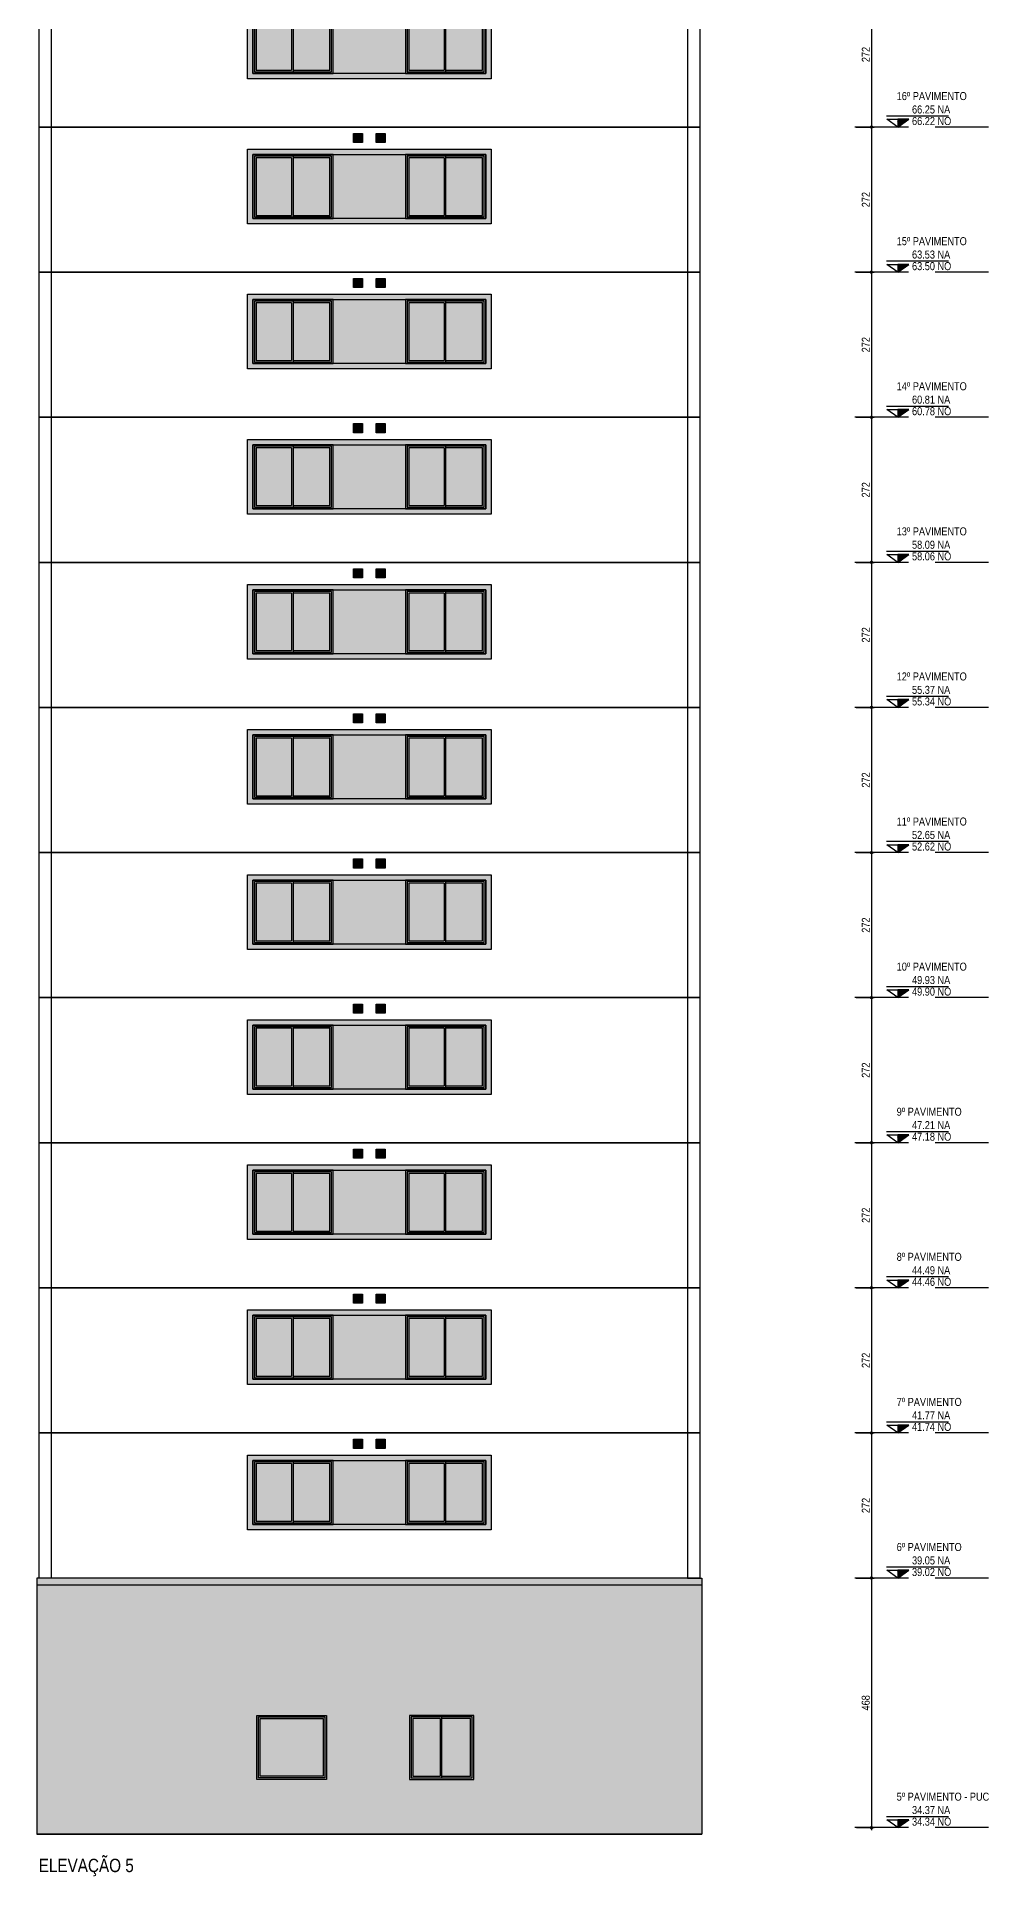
# Model space of a CAD drawing. Header units: metres. Extents: x -9138 to -7768, y 20 to 184.
# Drawn here: x -8382.46 to -8364.61, y 33.43 to 67.91 of the extents above; entities that cross this region are included whole.
import ezdxf
from ezdxf.enums import TextEntityAlignment as Align

# ---------------------------------------------------------------- set-up
doc = ezdxf.new("R2010")
doc.units = ezdxf.units.M
doc.linetypes.add('CTE ELEV$0$DASHEDX2', pattern=[1.5, 1, -0.5])
for name, color, linetype in [('ARQ-DIM EMBASAM', 2, 'Continuous'), ('CTE ELEV$0$ARQ- FRISO', 7, 'Continuous'), ('CTE ELEV$0$ARQ-AUX1', 1, 'Continuous'), ('CTE ELEV$0$ARQ-AUX3', 3, 'Continuous'), ('CTE ELEV$0$ARQ-CAX', 1, 'Continuous'), ('CTE ELEV$0$ARQ-DIM', 2, 'Continuous'), ('CTE ELEV$0$ARQ-PRJ', 7, 'CTE ELEV$0$DASHEDX2'), ('CTE ELEV$0$ARQ-SIM', 1, 'Continuous'), ('CTE ELEV$0$ARQ-TXT', 2, 'Continuous')]:
    doc.layers.add(name, color=color, linetype=linetype)
doc.layers.add('CTE ELEV$0$COR CINZA FECHADO', color=7, linetype='Continuous', true_color=0x56534e)
doc.layers.add('CTE ELEV$0$COR-CAIX', color=7, linetype='Continuous', true_color=0x45494e)
doc.styles.add('CTE ELEV$0$Adesa', font='ARIALN.TTF')
doc.dimstyles.new('CTE ELEV$0$ADESA 1-0050', dxfattribs={"dimtxt": 0.1, "dimasz": 0.1, "dimexe": 0.05, "dimexo": 0.05, "dimgap": 0.03, "dimtad": 1, "dimdec": 1, "dimlfac": 100, "dimzin": 12, "dimtxsty": 'CTE ELEV$0$Adesa', "dimblk": 'CTE ELEV$0$_DotSmall', "dimcen": 1, "dimdle": 0.05, "dimclrd": 1, "dimclre": 1, "dimclrt": 256, "dimazin": 3, "dimtm": 1e-09, "dimtfac": 1, "dimtdec": 1, "dimtmove": 1, "dimatfit": 0, "dimldrblk": 'CTE ELEV$0$_DotSmall', "dimfxl": 0.8, "dimtvp": 2, "dimtolj": 1, "dimtzin": 0, "dimarcsym": 0})

# ---------------------------------------------------------------- blocks, each defined once
blk = doc.blocks.new('CTE ELEV$0$V J 150x120')
at = {"layer": 'CTE ELEV$0$COR-CAIX'}
h = blk.add_hatch(color=256, dxfattribs=at)
h.dxf.hatch_style = 1
h.paths.add_polyline_path([(1.5, 1.2), (0, 1.2), (0, 0), (1.5, 0)])
h = blk.add_hatch(color=254, dxfattribs=at)
h.dxf.hatch_style = 1
h.paths.add_polyline_path([(0.72, 1.14), (0.06, 1.14), (0.06, 0.06), (0.72, 0.06)])
h.paths.add_polyline_path([(0.75, 0.06), (1.44, 0.06), (1.44, 1.14), (0.75, 1.14)])
for points in [[(1.5, 1.2), (0, 1.2), (0, 0), (1.5, 0)], [(1.47, 1.17), (0.03, 1.17), (0.03, 0.03), (1.47, 0.03)]]:
    blk.add_lwpolyline(points, close=True)
for points in [[(0.72, 1.14), (0.06, 1.14), (0.06, 0.06), (0.72, 0.06)], [(0.72, 1.14), (0.72, 0.06)], [(0.75, 1.17), (0.75, 0.03)], [(0.75, 0.06), (1.44, 0.06), (1.44, 1.14), (0.75, 1.14)]]:
    blk.add_lwpolyline(points)
blk = doc.blocks.new('CTE ELEV$0$vp vento kit')
at = {"layer": 'CTE ELEV$0$ARQ-CAX', "transparency": 33554687}
h = blk.add_hatch(dxfattribs=at)
h.set_pattern_fill('LINE', scale=0.01)
h.set_pattern_definition([(0, (8794.04869, -68.72711), (0, 0.03175), [])])
h.paths.add_polyline_path([(-0.16, 0.16), (-0.01, 0.16), (-0.01, 0.01), (-0.16, 0.01)])
at = {"layer": 'CTE ELEV$0$COR-CAIX', "transparency": 33554687}
h = blk.add_hatch(color=256, dxfattribs=at)
h.dxf.hatch_style = 1
h.paths.add_polyline_path([(-0.17, 0.17), (0, 0.17), (0, 0), (-0.17, 0)])
at = {"layer": 'CTE ELEV$0$ARQ-CAX'}
for points in [[(-0.17, 0.17), (0, 0.17), (0, 0), (-0.17, 0)], [(-0.16, 0.16), (-0.01, 0.16), (-0.01, 0.01), (-0.16, 0.01)]]:
    blk.add_lwpolyline(points, close=True, dxfattribs=at)
blk = doc.blocks.new('CTE ELEV$0$elev 2 tipo')
at = {"layer": 'CTE ELEV$0$COR CINZA FECHADO'}
h = blk.add_hatch(color=256, dxfattribs=at)
h.dxf.hatch_style = 1
h.paths.add_polyline_path([(8.24, 2.305), (3.68, 2.305), (3.68, 0.905), (8.24, 0.905)])
h.paths.add_polyline_path([(8.14, 2.205), (8.14, 1.005), (6.64, 1.005), (3.78, 1.005), (3.78, 2.205), (5.28, 2.205)], flags=16)
h.paths.add_polyline_path([(5.25, 2.175), (5.25, 1.035), (3.81, 1.035), (3.81, 2.175)], flags=0)
h.paths.add_polyline_path([(5.22, 2.145), (5.22, 1.065), (4.53, 1.065), (4.53, 2.145)], flags=0)
h.paths.add_polyline_path([(6.67, 2.175), (8.11, 2.175), (8.11, 1.035), (6.67, 1.035)], flags=0)
h.paths.add_polyline_path([(6.7, 2.145), (7.36, 2.145), (7.36, 1.065), (6.7, 1.065)], flags=0)
h.paths.add_polyline_path([(4.5, 2.145), (4.5, 1.065), (3.84, 1.065), (3.84, 2.145)], flags=0)
h.paths.add_polyline_path([(7.39, 2.145), (8.08, 2.145), (8.08, 1.065), (7.39, 1.065)], flags=0)
h = blk.add_hatch(color=256, dxfattribs=at)
h.dxf.hatch_style = 1
h.paths.add_polyline_path([(6.64, 2.205), (5.28, 2.205), (5.28, 1.005), (6.64, 1.005)])
at = {"layer": 'CTE ELEV$0$ARQ- FRISO', "elevation": 0}
blk.add_lwpolyline([(-0.23, 2.72), (12.15, 2.72)], dxfattribs=at)
at = {"layer": 'CTE ELEV$0$ARQ- FRISO'}
blk.add_lwpolyline([(12.15, 0), (-0.23, 0)], dxfattribs=at)
at = {"layer": 'CTE ELEV$0$ARQ-AUX1', "elevation": 0}
for points in [[(-0.23, 2.72), (-0.23, 0)], [(12.15, 2.72), (12.15, 0)]]:
    blk.add_lwpolyline(points, dxfattribs=at)
at = {"layer": 'CTE ELEV$0$ARQ-AUX3'}
for p, q in [((0, 2.72, 0), (0, 0, 0)), ((11.92, 2.72, 0), (11.92, 0, 0))]:
    blk.add_line(p, q, dxfattribs=at)
at = {"layer": 'CTE ELEV$0$COR CINZA FECHADO', "elevation": 0}
for points in [[(3.68, 2.305), (8.24, 2.305), (8.24, 0.905), (3.68, 0.905)], [(3.78, 2.205), (8.14, 2.205), (8.14, 1.005), (3.78, 1.005)]]:
    blk.add_lwpolyline(points, close=True, dxfattribs=at)
at = {"layer": 'CTE ELEV$0$ARQ-CAX'}
for name, p in [('CTE ELEV$0$vp vento kit', (5.832, 2.43, 0)), ('CTE ELEV$0$vp vento kit', (6.258, 2.43, 0)), ('CTE ELEV$0$V J 150x120', (3.78, 1.005, 0)), ('CTE ELEV$0$V J 150x120', (6.64, 1.005, 0))]:
    blk.add_blockref(name, p, dxfattribs=at)
blk = doc.blocks.new('CTE ELEV$0$V J 120x120')
at = {"layer": 'CTE ELEV$0$COR-CAIX', "transparency": 33554687}
h = blk.add_hatch(color=256, dxfattribs=at)
h.dxf.hatch_style = 1
h.paths.add_polyline_path([(1.2, 1.2), (0, 1.2), (0, 0), (1.2, 0)])
h = blk.add_hatch(color=254, dxfattribs=at)
h.dxf.hatch_style = 1
h.paths.add_polyline_path([(0.57, 1.14), (0.06, 1.14), (0.06, 0.06), (0.57, 0.06)])
h.paths.add_polyline_path([(1.14, 1.14), (0.6, 1.14), (0.6, 0.06), (1.14, 0.06)])
at = {"layer": 'CTE ELEV$0$ARQ-CAX'}
for points in [[(1.2, 1.2), (0, 1.2), (0, 0), (1.2, 0)], [(1.17, 1.17), (0.03, 1.17), (0.03, 0.03), (1.17, 0.03)]]:
    blk.add_lwpolyline(points, close=True, dxfattribs=at)
for points in [[(0.57, 1.14), (0.06, 1.14), (0.06, 0.06), (0.57, 0.06)], [(0.57, 1.14), (0.57, 0.06)], [(0.6, 1.17), (0.6, 0.03)], [(0.6, 0.06), (1.14, 0.06), (1.14, 1.14), (0.6, 1.14)]]:
    blk.add_lwpolyline(points, dxfattribs=at)
blk = doc.blocks.new('CTE ELEV$0$ELEV 4 PUC')
at = {"layer": 'CTE ELEV$0$COR CINZA FECHADO', "transparency": 33554687}
h = blk.add_hatch(color=254, dxfattribs=at)
h.dxf.hatch_style = 1
h.paths.add_polyline_path([(5.325, 2.17), (4.145, 2.17), (4.145, 1.09), (5.325, 1.09)])
at = {"layer": 'CTE ELEV$0$COR-CAIX', "transparency": 33554687}
h = blk.add_hatch(color=256, dxfattribs=at)
h.dxf.hatch_style = 1
h.paths.add_polyline_path([(4.085, 2.23), (5.385, 2.23), (5.385, 1.03), (4.085, 1.03)])
at = {"layer": 'CTE ELEV$0$ARQ-AUX3'}
for p, q in [((-0.04, 4.805, 0), (-0.04, 0, 0)), ((12.42, 4.805, 0), (12.42, 0, 0))]:
    blk.add_line(p, q, dxfattribs=at)
at = {"layer": 'CTE ELEV$0$ARQ-AUX3', "elevation": 0}
for points in [[(0.23, 4.805), (-0.04, 4.805)], [(12.15, 4.805), (12.42, 4.805)]]:
    blk.add_lwpolyline(points, dxfattribs=at)
at = {"layer": 'CTE ELEV$0$ARQ-CAX', "elevation": 0}
for points in [[(4.085, 2.23), (5.385, 2.23), (5.385, 1.03), (4.085, 1.03)], [(4.115, 2.2), (5.355, 2.2), (5.355, 1.06), (4.115, 1.06)], [(4.145, 2.17), (5.325, 2.17), (5.325, 1.09), (4.145, 1.09)]]:
    blk.add_lwpolyline(points, close=True, dxfattribs=at)
at = {"layer": 'Defpoints'}
for points in [[(-0.04, 4.68), (12.42, 4.68)], [(-0.04, 0), (12.42, 0)]]:
    blk.add_lwpolyline(points, dxfattribs=at)
at = {"layer": 'CTE ELEV$0$ARQ-CAX'}
blk.add_blockref('CTE ELEV$0$V J 120x120', (6.945, 1.03, 0), dxfattribs=at)
blk = doc.blocks.new('*U284')
h = blk.add_hatch()
h.set_pattern_fill('ANSI31', color=1, scale=0.00375, style=0)
h.set_pattern_definition([(45, (18.99673, 94.672672), (-0.0084189901, 0.0084189901), [])])
h.paths.add_polyline_path([(0.206, 0.146), (0.001, 0.146), (0, 0)])
at = {"color": 1}
blk.add_line((-0.213, 0.21), (0.95, 0.21), dxfattribs=at)
for points in [[(-0.205, 0.146), (0.001, 0.146), (0, 0), (-0.205, 0.146)], [(0.207, 0.146), (0.001, 0.146), (0, 0), (0.207, 0.146)]]:
    blk.add_lwpolyline(points, close=True, dxfattribs=at)
at = {"color": 1, "style": 'CTE ELEV$0$Adesa'}
blk.add_attdef('PAVIMENTO_001', (-0.02, 0.506), '', height=0.15, dxfattribs=at)
at = {"color": 3, "style": 'CTE ELEV$0$Adesa'}
blk.add_attdef('NA', text='', height=0.15, dxfattribs=at).set_placement((0.267, 0.21), align=Align.BOTTOM_LEFT)
blk.add_attdef('NO', text='', height=0.15, dxfattribs=at).set_placement((0.267, 0.188), align=Align.TOP_LEFT)
blk = doc.blocks.new('CTE ELEV$0$_DotSmall')
at = {"color": 0, "linetype": 'ByBlock', "const_width": 0.5}
blk.add_lwpolyline([(-0.0625, 0, 1), (0.0625, 0, 1)], format="xyb", close=True, dxfattribs=at)
blk = doc.blocks.new('*D621')
at = {"layer": 'CTE ELEV$0$ARQ-DIM', "color": 1, "lineweight": -2, "transparency": 16777216}
for p, q in [((-8367.104, 39.02), (-8366.77, 39.02)), ((-8366.82, 39.07), (-8366.82, 34.29)), ((-8367.103, 34.34), (-8366.77, 34.34))]:
    blk.add_line(p, q, dxfattribs=at)
at = {"layer": 'Defpoints', "color": 0, "transparency": 16777216}
for p in [(-8367.154, 39.02, 0), (-8367.153, 34.34, 0), (-8366.82, 34.34)]:
    blk.add_point(p, dxfattribs=at)
at = {"layer": 'CTE ELEV$0$ARQ-DIM', "color": 1, "lineweight": -2, "transparency": 16777216, "xscale": 0.1, "yscale": 0.1, "zscale": 0.1}
for p, rotation in [((-8366.82, 39.02), 90), ((-8366.82, 34.34), 270)]:
    blk.add_blockref('CTE ELEV$0$_DotSmall', p, dxfattribs=dict(at, rotation=rotation))
at = {"layer": 'CTE ELEV$0$ARQ-DIM', "transparency": 16777216, "insert": (-8366.927, 36.68), "char_height": 0.1, "attachment_point": 5, "rotation": 90, "style": 'CTE ELEV$0$Adesa'}
blk.add_mtext('\\A1;{\\H1.5x;468}', dxfattribs=at)
blk = doc.blocks.new('*D622')
at = {"layer": 'CTE ELEV$0$ARQ-DIM', "color": 1, "lineweight": -2, "transparency": 16777216}
for p, q in [((-8367.104, 41.74), (-8366.77, 41.74)), ((-8366.82, 41.79), (-8366.82, 38.97)), ((-8367.104, 39.02), (-8366.77, 39.02))]:
    blk.add_line(p, q, dxfattribs=at)
at = {"layer": 'Defpoints', "color": 0, "transparency": 16777216}
for p in [(-8367.154, 41.74), (-8367.154, 39.02), (-8366.82, 39.02)]:
    blk.add_point(p, dxfattribs=at)
at = {"layer": 'CTE ELEV$0$ARQ-DIM', "color": 1, "lineweight": -2, "transparency": 16777216, "xscale": 0.1, "yscale": 0.1, "zscale": 0.1}
for p, rotation in [((-8366.82, 41.74), 90), ((-8366.82, 39.02), 270)]:
    blk.add_blockref('CTE ELEV$0$_DotSmall', p, dxfattribs=dict(at, rotation=rotation))
at = {"layer": 'CTE ELEV$0$ARQ-DIM', "transparency": 16777216, "insert": (-8366.926, 40.38), "char_height": 0.1, "attachment_point": 5, "rotation": 90, "style": 'CTE ELEV$0$Adesa'}
blk.add_mtext('\\A1;{\\H1.5x;272}', dxfattribs=at)
blk = doc.blocks.new('*D623')
at = {"layer": 'CTE ELEV$0$ARQ-DIM', "color": 1, "lineweight": -2, "transparency": 16777216}
for p, q in [((-8366.82, 44.51), (-8366.82, 41.69)), ((-8367.104, 44.46), (-8366.77, 44.46)), ((-8367.104, 41.74), (-8366.77, 41.74))]:
    blk.add_line(p, q, dxfattribs=at)
at = {"layer": 'Defpoints', "color": 0, "transparency": 16777216}
for p in [(-8367.154, 44.46), (-8367.154, 41.74), (-8366.82, 41.74)]:
    blk.add_point(p, dxfattribs=at)
at = {"layer": 'CTE ELEV$0$ARQ-DIM', "color": 1, "lineweight": -2, "transparency": 16777216, "xscale": 0.1, "yscale": 0.1, "zscale": 0.1}
for p, rotation in [((-8366.82, 44.46), 90), ((-8366.82, 41.74), 270)]:
    blk.add_blockref('CTE ELEV$0$_DotSmall', p, dxfattribs=dict(at, rotation=rotation))
at = {"layer": 'CTE ELEV$0$ARQ-DIM', "transparency": 16777216, "insert": (-8366.926, 43.1), "char_height": 0.1, "attachment_point": 5, "rotation": 90, "style": 'CTE ELEV$0$Adesa'}
blk.add_mtext('\\A1;{\\H1.5x;272}', dxfattribs=at)
blk = doc.blocks.new('*D624')
at = {"layer": 'CTE ELEV$0$ARQ-DIM', "color": 1, "lineweight": -2, "transparency": 16777216}
for p, q in [((-8367.104, 47.18), (-8366.77, 47.18)), ((-8366.82, 47.23), (-8366.82, 44.41)), ((-8367.104, 44.46), (-8366.77, 44.46))]:
    blk.add_line(p, q, dxfattribs=at)
at = {"layer": 'Defpoints', "color": 0, "transparency": 16777216}
for p in [(-8367.154, 47.18), (-8367.154, 44.46), (-8366.82, 44.46)]:
    blk.add_point(p, dxfattribs=at)
at = {"layer": 'CTE ELEV$0$ARQ-DIM', "color": 1, "lineweight": -2, "transparency": 16777216, "xscale": 0.1, "yscale": 0.1, "zscale": 0.1}
for p, rotation in [((-8366.82, 47.18), 90), ((-8366.82, 44.46), 270)]:
    blk.add_blockref('CTE ELEV$0$_DotSmall', p, dxfattribs=dict(at, rotation=rotation))
at = {"layer": 'CTE ELEV$0$ARQ-DIM', "transparency": 16777216, "insert": (-8366.926, 45.82), "char_height": 0.1, "attachment_point": 5, "rotation": 90, "style": 'CTE ELEV$0$Adesa'}
blk.add_mtext('\\A1;{\\H1.5x;272}', dxfattribs=at)
blk = doc.blocks.new('*D625')
at = {"layer": 'CTE ELEV$0$ARQ-DIM', "color": 1, "lineweight": -2, "transparency": 16777216}
for p, q in [((-8367.104, 49.9), (-8366.77, 49.9)), ((-8366.82, 49.95), (-8366.82, 47.13)), ((-8367.104, 47.18), (-8366.77, 47.18))]:
    blk.add_line(p, q, dxfattribs=at)
at = {"layer": 'Defpoints', "color": 0, "transparency": 16777216}
for p in [(-8367.154, 49.9), (-8367.154, 47.18), (-8366.82, 47.18)]:
    blk.add_point(p, dxfattribs=at)
at = {"layer": 'CTE ELEV$0$ARQ-DIM', "color": 1, "lineweight": -2, "transparency": 16777216, "xscale": 0.1, "yscale": 0.1, "zscale": 0.1}
for p, rotation in [((-8366.82, 49.9), 90), ((-8366.82, 47.18), 270)]:
    blk.add_blockref('CTE ELEV$0$_DotSmall', p, dxfattribs=dict(at, rotation=rotation))
at = {"layer": 'CTE ELEV$0$ARQ-DIM', "transparency": 16777216, "insert": (-8366.926, 48.54), "char_height": 0.1, "attachment_point": 5, "rotation": 90, "style": 'CTE ELEV$0$Adesa'}
blk.add_mtext('\\A1;{\\H1.5x;272}', dxfattribs=at)
blk = doc.blocks.new('*D626')
at = {"layer": 'CTE ELEV$0$ARQ-DIM', "color": 1, "lineweight": -2, "transparency": 16777216}
for p, q in [((-8367.104, 52.62), (-8366.77, 52.62)), ((-8366.82, 52.67), (-8366.82, 49.85)), ((-8367.104, 49.9), (-8366.77, 49.9))]:
    blk.add_line(p, q, dxfattribs=at)
at = {"layer": 'Defpoints', "color": 0, "transparency": 16777216}
for p in [(-8367.154, 52.62), (-8367.154, 49.9), (-8366.82, 49.9)]:
    blk.add_point(p, dxfattribs=at)
at = {"layer": 'CTE ELEV$0$ARQ-DIM', "color": 1, "lineweight": -2, "transparency": 16777216, "xscale": 0.1, "yscale": 0.1, "zscale": 0.1}
for p, rotation in [((-8366.82, 52.62), 90), ((-8366.82, 49.9), 270)]:
    blk.add_blockref('CTE ELEV$0$_DotSmall', p, dxfattribs=dict(at, rotation=rotation))
at = {"layer": 'CTE ELEV$0$ARQ-DIM', "transparency": 16777216, "insert": (-8366.926, 51.26), "char_height": 0.1, "attachment_point": 5, "rotation": 90, "style": 'CTE ELEV$0$Adesa'}
blk.add_mtext('\\A1;{\\H1.5x;272}', dxfattribs=at)
blk = doc.blocks.new('*D627')
at = {"layer": 'CTE ELEV$0$ARQ-DIM', "color": 1, "lineweight": -2, "transparency": 16777216}
for p, q in [((-8367.104, 55.34), (-8366.77, 55.34)), ((-8366.82, 55.39), (-8366.82, 52.57)), ((-8367.104, 52.62), (-8366.77, 52.62))]:
    blk.add_line(p, q, dxfattribs=at)
at = {"layer": 'Defpoints', "color": 0, "transparency": 16777216}
for p in [(-8367.154, 55.34), (-8367.154, 52.62), (-8366.82, 52.62)]:
    blk.add_point(p, dxfattribs=at)
at = {"layer": 'CTE ELEV$0$ARQ-DIM', "color": 1, "lineweight": -2, "transparency": 16777216, "xscale": 0.1, "yscale": 0.1, "zscale": 0.1}
for p, rotation in [((-8366.82, 55.34), 90), ((-8366.82, 52.62), 270)]:
    blk.add_blockref('CTE ELEV$0$_DotSmall', p, dxfattribs=dict(at, rotation=rotation))
at = {"layer": 'CTE ELEV$0$ARQ-DIM', "transparency": 16777216, "insert": (-8366.926, 53.98), "char_height": 0.1, "attachment_point": 5, "rotation": 90, "style": 'CTE ELEV$0$Adesa'}
blk.add_mtext('\\A1;{\\H1.5x;272}', dxfattribs=at)
blk = doc.blocks.new('*D628')
at = {"layer": 'CTE ELEV$0$ARQ-DIM', "color": 1, "lineweight": -2, "transparency": 16777216}
for p, q in [((-8367.104, 58.06), (-8366.77, 58.06)), ((-8366.82, 58.11), (-8366.82, 55.29)), ((-8367.104, 55.34), (-8366.77, 55.34))]:
    blk.add_line(p, q, dxfattribs=at)
at = {"layer": 'Defpoints', "color": 0, "transparency": 16777216}
for p in [(-8367.154, 58.06), (-8367.154, 55.34), (-8366.82, 55.34)]:
    blk.add_point(p, dxfattribs=at)
at = {"layer": 'CTE ELEV$0$ARQ-DIM', "color": 1, "lineweight": -2, "transparency": 16777216, "xscale": 0.1, "yscale": 0.1, "zscale": 0.1}
for p, rotation in [((-8366.82, 58.06), 90), ((-8366.82, 55.34), 270)]:
    blk.add_blockref('CTE ELEV$0$_DotSmall', p, dxfattribs=dict(at, rotation=rotation))
at = {"layer": 'CTE ELEV$0$ARQ-DIM', "transparency": 16777216, "insert": (-8366.926, 56.7), "char_height": 0.1, "attachment_point": 5, "rotation": 90, "style": 'CTE ELEV$0$Adesa'}
blk.add_mtext('\\A1;{\\H1.5x;272}', dxfattribs=at)
blk = doc.blocks.new('*D629')
at = {"layer": 'CTE ELEV$0$ARQ-DIM', "color": 1, "lineweight": -2, "transparency": 16777216}
for p, q in [((-8367.104, 60.78), (-8366.77, 60.78)), ((-8366.82, 60.83), (-8366.82, 58.01)), ((-8367.104, 58.06), (-8366.77, 58.06))]:
    blk.add_line(p, q, dxfattribs=at)
at = {"layer": 'Defpoints', "color": 0, "transparency": 16777216}
for p in [(-8367.154, 60.78), (-8367.154, 58.06), (-8366.82, 58.06)]:
    blk.add_point(p, dxfattribs=at)
at = {"layer": 'CTE ELEV$0$ARQ-DIM', "color": 1, "lineweight": -2, "transparency": 16777216, "xscale": 0.1, "yscale": 0.1, "zscale": 0.1}
for p, rotation in [((-8366.82, 60.78), 90), ((-8366.82, 58.06), 270)]:
    blk.add_blockref('CTE ELEV$0$_DotSmall', p, dxfattribs=dict(at, rotation=rotation))
at = {"layer": 'CTE ELEV$0$ARQ-DIM', "transparency": 16777216, "insert": (-8366.926, 59.42), "char_height": 0.1, "attachment_point": 5, "rotation": 90, "style": 'CTE ELEV$0$Adesa'}
blk.add_mtext('\\A1;{\\H1.5x;272}', dxfattribs=at)
blk = doc.blocks.new('*D630')
at = {"layer": 'CTE ELEV$0$ARQ-DIM', "color": 1, "lineweight": -2, "transparency": 16777216}
for p, q in [((-8367.104, 63.5), (-8366.77, 63.5)), ((-8366.82, 63.55), (-8366.82, 60.73)), ((-8367.104, 60.78), (-8366.77, 60.78))]:
    blk.add_line(p, q, dxfattribs=at)
at = {"layer": 'Defpoints', "color": 0, "transparency": 16777216}
for p in [(-8367.154, 63.5), (-8367.154, 60.78), (-8366.82, 60.78)]:
    blk.add_point(p, dxfattribs=at)
at = {"layer": 'CTE ELEV$0$ARQ-DIM', "color": 1, "lineweight": -2, "transparency": 16777216, "xscale": 0.1, "yscale": 0.1, "zscale": 0.1}
for p, rotation in [((-8366.82, 63.5), 90), ((-8366.82, 60.78), 270)]:
    blk.add_blockref('CTE ELEV$0$_DotSmall', p, dxfattribs=dict(at, rotation=rotation))
at = {"layer": 'CTE ELEV$0$ARQ-DIM', "transparency": 16777216, "insert": (-8366.926, 62.14), "char_height": 0.1, "attachment_point": 5, "rotation": 90, "style": 'CTE ELEV$0$Adesa'}
blk.add_mtext('\\A1;{\\H1.5x;272}', dxfattribs=at)
blk = doc.blocks.new('*D631')
at = {"layer": 'CTE ELEV$0$ARQ-DIM', "color": 1, "lineweight": -2, "transparency": 16777216}
for p, q in [((-8367.104, 66.22), (-8366.77, 66.22)), ((-8366.82, 66.27), (-8366.82, 63.45)), ((-8367.104, 63.5), (-8366.77, 63.5))]:
    blk.add_line(p, q, dxfattribs=at)
at = {"layer": 'Defpoints', "color": 0, "transparency": 16777216}
for p in [(-8367.154, 66.22), (-8367.154, 63.5), (-8366.82, 63.5)]:
    blk.add_point(p, dxfattribs=at)
at = {"layer": 'CTE ELEV$0$ARQ-DIM', "color": 1, "lineweight": -2, "transparency": 16777216, "xscale": 0.1, "yscale": 0.1, "zscale": 0.1}
for p, rotation in [((-8366.82, 66.22), 90), ((-8366.82, 63.5), 270)]:
    blk.add_blockref('CTE ELEV$0$_DotSmall', p, dxfattribs=dict(at, rotation=rotation))
at = {"layer": 'CTE ELEV$0$ARQ-DIM', "transparency": 16777216, "insert": (-8366.926, 64.86), "char_height": 0.1, "attachment_point": 5, "rotation": 90, "style": 'CTE ELEV$0$Adesa'}
blk.add_mtext('\\A1;{\\H1.5x;272}', dxfattribs=at)
blk = doc.blocks.new('*D632')
at = {"layer": 'CTE ELEV$0$ARQ-DIM', "color": 1, "lineweight": -2, "transparency": 16777216}
for p, q in [((-8366.82, 68.99), (-8366.82, 66.17)), ((-8367.104, 68.94), (-8366.77, 68.94)), ((-8367.104, 66.22), (-8366.77, 66.22))]:
    blk.add_line(p, q, dxfattribs=at)
at = {"layer": 'Defpoints', "color": 0, "transparency": 16777216}
for p in [(-8367.154, 68.94), (-8367.154, 66.22), (-8366.82, 66.22)]:
    blk.add_point(p, dxfattribs=at)
at = {"layer": 'CTE ELEV$0$ARQ-DIM', "color": 1, "lineweight": -2, "transparency": 16777216, "xscale": 0.1, "yscale": 0.1, "zscale": 0.1}
for p, rotation in [((-8366.82, 68.94), 90), ((-8366.82, 66.22), 270)]:
    blk.add_blockref('CTE ELEV$0$_DotSmall', p, dxfattribs=dict(at, rotation=rotation))
at = {"layer": 'CTE ELEV$0$ARQ-DIM', "transparency": 16777216, "insert": (-8366.926, 67.58), "char_height": 0.1, "attachment_point": 5, "rotation": 90, "style": 'CTE ELEV$0$Adesa'}
blk.add_mtext('\\A1;{\\H1.5x;272}', dxfattribs=at)
blk = doc.blocks.new('CTE ELEV')
at = {"layer": 'CTE ELEV$0$COR CINZA FECHADO', "transparency": 33554687}
h = blk.add_hatch(color=256, dxfattribs=at)
h.dxf.hatch_style = 1
h.paths.add_polyline_path([(-8369.9983, 39.02), (-8370.2683, 39.02), (-8382.4183, 39.02), (-8382.4582, 39.02), (-8382.4582, 34.215), (-8369.9983, 34.215)])
h.paths.add_polyline_path([(-8378.3332, 36.445), (-8377.0332, 36.445), (-8377.0332, 35.245), (-8378.3332, 35.245)], flags=16)
h.paths.add_polyline_path([(-8378.3032, 36.415), (-8377.0632, 36.415), (-8377.0632, 35.275), (-8378.3032, 35.275)], flags=0)
h.paths.add_polyline_path([(-8378.2732, 36.385), (-8377.0932, 36.385), (-8377.0932, 35.305), (-8378.2732, 35.305)], flags=0)
h.paths.add_polyline_path([(-8375.4733, 36.445), (-8374.2733, 36.445), (-8374.2733, 35.245), (-8375.4733, 35.245)], flags=16)
h.paths.add_polyline_path([(-8375.4433, 36.415), (-8374.3033, 36.415), (-8374.3033, 35.275), (-8375.4433, 35.275)], flags=0)
h.paths.add_polyline_path([(-8375.4133, 36.385), (-8374.9033, 36.385), (-8374.9033, 35.305), (-8375.4133, 35.305)], flags=0)
h.paths.add_polyline_path([(-8374.8733, 36.385), (-8374.3333, 36.385), (-8374.3333, 35.305), (-8374.8733, 35.305)], flags=0)
at = {"layer": 'CTE ELEV$0$ARQ-AUX3', "elevation": 0}
blk.add_lwpolyline([(-8369.9983, 34.215), (-8382.4582, 34.215)], dxfattribs=at)
at = {"layer": 'CTE ELEV$0$ARQ-PRJ'}
for p, q in [((-8364.6296, 66.22, 0), (-8367.1542, 66.22, 0)), ((-8364.6296, 63.5, 0), (-8367.1542, 63.5, 0)), ((-8364.6296, 60.78, 0), (-8367.1542, 60.78, 0)), ((-8364.6296, 58.06, 0), (-8367.1542, 58.06, 0)), ((-8364.6296, 55.34, 0), (-8367.1542, 55.34, 0)), ((-8364.6296, 52.62, 0), (-8367.1542, 52.62, 0)), ((-8364.6296, 49.9, 0), (-8367.1542, 49.9, 0)), ((-8364.6296, 47.18, 0), (-8367.1542, 47.18, 0)), ((-8364.6296, 44.46, 0), (-8367.1542, 44.46, 0)), ((-8364.6296, 41.74, 0), (-8367.1542, 41.74, 0)), ((-8364.6296, 39.02, 0), (-8367.1542, 39.02, 0)), ((-8364.6296, 34.34, 0), (-8367.1528, 34.34, 0))]:
    blk.add_line(p, q, dxfattribs=at)
for name, p in [('CTE ELEV$0$elev 2 tipo', (-8382.1883, 66.22, 0)), ('CTE ELEV$0$elev 2 tipo', (-8382.1883, 63.5, 0)), ('CTE ELEV$0$elev 2 tipo', (-8382.1883, 60.78, 0)), ('CTE ELEV$0$elev 2 tipo', (-8382.1883, 58.06, 0)), ('CTE ELEV$0$elev 2 tipo', (-8382.1883, 55.34, 0)), ('CTE ELEV$0$elev 2 tipo', (-8382.1883, 52.62, 0)), ('CTE ELEV$0$elev 2 tipo', (-8382.1883, 49.9, 0)), ('CTE ELEV$0$elev 2 tipo', (-8382.1883, 47.18, 0)), ('CTE ELEV$0$elev 2 tipo', (-8382.1883, 44.46, 0)), ('CTE ELEV$0$elev 2 tipo', (-8382.1883, 41.74, 0)), ('CTE ELEV$0$elev 2 tipo', (-8382.1883, 39.02, 0)), ('CTE ELEV$0$ELEV 4 PUC', (-8382.4183, 34.215, 0))]:
    blk.add_blockref(name, p)
at = {"layer": 'CTE ELEV$0$ARQ-SIM', "color": 1}
for p, values in [((-8366.3277, 66.22, 0), {'PAVIMENTO_001': '16º PAVIMENTO', 'NA': '66.25 NA', 'NO': '66.22 NO'}), ((-8366.3277, 63.5, 0), {'PAVIMENTO_001': '15º PAVIMENTO', 'NA': '63.53 NA', 'NO': '63.50 NO'}), ((-8366.3277, 60.78, 0), {'PAVIMENTO_001': '14º PAVIMENTO', 'NA': '60.81 NA', 'NO': '60.78 NO'}), ((-8366.3277, 58.06, 0), {'PAVIMENTO_001': '13º PAVIMENTO', 'NA': '58.09 NA', 'NO': '58.06 NO'}), ((-8366.3277, 55.34, 0), {'PAVIMENTO_001': '12º PAVIMENTO', 'NA': '55.37 NA', 'NO': '55.34 NO'}), ((-8366.3277, 52.62, 0), {'PAVIMENTO_001': '11º PAVIMENTO', 'NA': '52.65 NA', 'NO': '52.62 NO'}), ((-8366.3277, 49.9, 0), {'PAVIMENTO_001': '10º PAVIMENTO', 'NA': '49.93 NA', 'NO': '49.90 NO'}), ((-8366.3277, 47.18, 0), {'PAVIMENTO_001': '9º PAVIMENTO', 'NA': '47.21 NA', 'NO': '47.18 NO'}), ((-8366.3277, 44.46, 0), {'PAVIMENTO_001': '8º PAVIMENTO', 'NA': '44.49 NA', 'NO': '44.46 NO'}), ((-8366.3277, 41.74, 0), {'PAVIMENTO_001': '7º PAVIMENTO', 'NA': '41.77 NA', 'NO': '41.74 NO'}), ((-8366.3277, 39.02, 0), {'PAVIMENTO_001': '6º PAVIMENTO', 'NA': '39.05 NA', 'NO': '39.02 NO'}), ((-8366.3277, 34.34, 0), {'PAVIMENTO_001': '5º PAVIMENTO - PUC', 'NA': '34.37 NA', 'NO': '34.34 NO'})]:
    blk.add_blockref('*U284', p, dxfattribs=at).add_auto_attribs(values)
at = {"layer": 'CTE ELEV$0$ARQ-TXT', "style": 'CTE ELEV$0$Adesa'}
blk.add_text('ELEVAÇÃO 5', height=0.25, dxfattribs=at).set_placement((-8381.5323, 33.5067, -0.0353), align=Align.CENTER)
at = {"layer": 'CTE ELEV$0$ARQ-DIM'}
for base, p1, p2, picture, middle in [((-8366.8203, 66.22, 0), (-8367.1542, 68.94, 0), (-8367.1542, 66.22, 0), '*D632', (-8366.9256, 67.58, 0)), ((-8366.8203, 63.5, 0), (-8367.1542, 66.22, 0), (-8367.1542, 63.5, 0), '*D631', (-8366.9256, 64.86, 0)), ((-8366.8203, 60.78, 0), (-8367.1542, 63.5, 0), (-8367.1542, 60.78, 0), '*D630', (-8366.9256, 62.14, 0)), ((-8366.8203, 58.06, 0), (-8367.1542, 60.78, 0), (-8367.1542, 58.06, 0), '*D629', (-8366.9256, 59.42, 0)), ((-8366.8203, 55.34, 0), (-8367.1542, 58.06, 0), (-8367.1542, 55.34, 0), '*D628', (-8366.9256, 56.7, 0)), ((-8366.8203, 52.62, 0), (-8367.1542, 55.34, 0), (-8367.1542, 52.62, 0), '*D627', (-8366.9256, 53.98, 0)), ((-8366.8203, 49.9, 0), (-8367.1542, 52.62, 0), (-8367.1542, 49.9, 0), '*D626', (-8366.9256, 51.26, 0)), ((-8366.8203, 47.18, 0), (-8367.1542, 49.9, 0), (-8367.1542, 47.18, 0), '*D625', (-8366.9256, 48.54, 0)), ((-8366.8203, 44.46, 0), (-8367.1542, 47.18, 0), (-8367.1542, 44.46, 0), '*D624', (-8366.9256, 45.82, 0)), ((-8366.8203, 41.74, 0), (-8367.1542, 44.46, 0), (-8367.1542, 41.74, 0), '*D623', (-8366.9256, 43.1, 0)), ((-8366.8203, 39.02, 0), (-8367.1542, 41.74, 0), (-8367.1542, 39.02, 0), '*D622', (-8366.9256, 40.38, 0)), ((-8366.8203, 34.34), (-8367.1542, 39.02, 0), (-8367.1528, 34.34, 0), '*D621', (-8366.9269, 36.68))]:
    dim = blk.add_linear_dim(base=base, p1=p1, p2=p2, angle=90, text='{\\H1.5x;<>}', dimstyle='CTE ELEV$0$ADESA 1-0050', dxfattribs=at)
    dim.commit()
    dim.dimension.update_dxf_attribs({"geometry": picture, "text_midpoint": middle})

msp = doc.modelspace()

# ---------------------------------------------------------------- block references
at = {"layer": 'ARQ-DIM EMBASAM'}
msp.add_blockref('CTE ELEV', (0, 0), dxfattribs=at)

doc.saveas('drawing.dxf')
